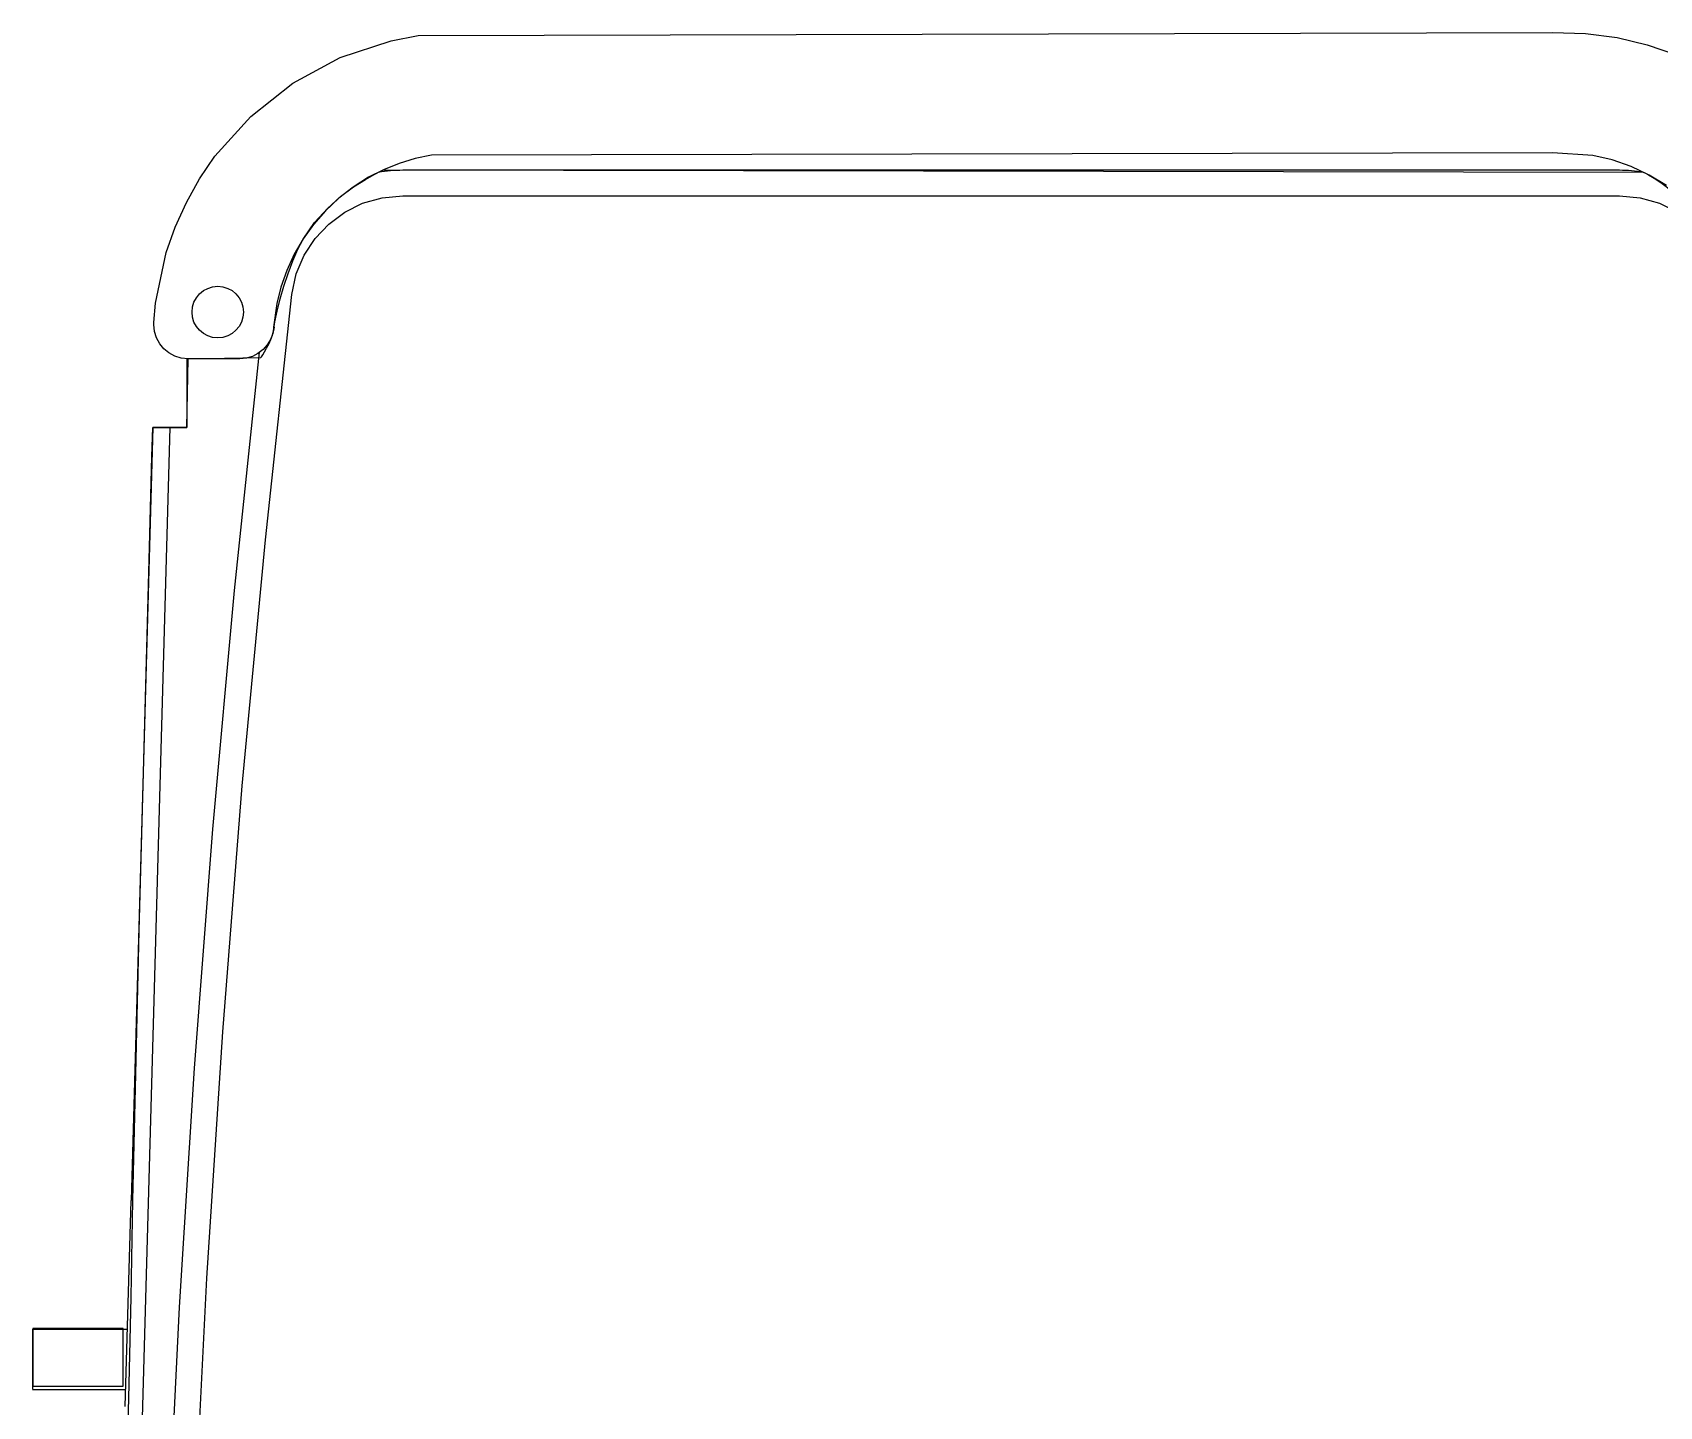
# Model space of a CAD drawing. Header units: metres. Extents: x 0 to 3575, y 0 to 842.
# Drawn here: x 2476.5 to 2577.1, y 667.9 to 752.8 of the extents above; entities that cross this region are included whole.
import ezdxf

# ---------------------------------------------------------------- set-up
doc = ezdxf.new("R2010")
doc.units = ezdxf.units.M
doc.layers.add('SCHEMATICS', color=7, linetype='Continuous')

msp = doc.modelspace()

# ---------------------------------------------------------------- linework, layer by layer
at = {"layer": 'SCHEMATICS', "color": 7}
for p, q in [((2498.69, 752.33), (2500.37, 752.65)), ((2498.69, 752.33), (2500.37, 752.65)), ((2500.37, 752.65), (2570.5, 752.84)), ((2500.37, 752.65), (2570.5, 752.84)), ((2570.5, 752.84), (2572.54, 752.79)), ((2570.5, 752.84), (2572.54, 752.79)), ((2572.54, 752.79), (2574.5, 752.53)), ((2572.54, 752.79), (2574.5, 752.53)), ((2574.5, 752.53), (2576.36, 752.08)), ((2574.5, 752.53), (2576.36, 752.08)), ((2495.54, 751.29), (2498.69, 752.33)), ((2495.54, 751.29), (2498.69, 752.33)), ((2576.36, 752.08), (2578.17, 751.46)), ((2576.36, 752.08), (2578.17, 751.46)), ((2492.62, 749.72), (2495.54, 751.29)), ((2492.62, 749.72), (2495.54, 751.29)), ((2490.01, 747.66), (2492.62, 749.72)), ((2490.01, 747.66), (2492.62, 749.72)), ((2487.8, 745.19), (2490.01, 747.66)), ((2487.8, 745.19), (2490.01, 747.66)), ((2486.85, 743.8), (2487.8, 745.19)), ((2486.85, 743.8), (2487.8, 745.19)), ((2499.18, 744.75), (2498.22, 744.36)), ((2499.18, 744.75), (2498.22, 744.36)), ((2500.17, 745.05), (2499.18, 744.75)), ((2500.17, 745.05), (2499.18, 744.75)), ((2501.19, 745.26), (2500.17, 745.05)), ((2501.19, 745.26), (2500.17, 745.05)), ((2570.51, 745.41), (2501.19, 745.26)), ((2570.5, 745.41), (2501.19, 745.26)), ((2572.99, 745.24), (2570.5, 745.41)), ((2572.99, 745.24), (2570.51, 745.41)), ((2574.19, 744.96), (2572.99, 745.24)), ((2574.19, 744.96), (2572.99, 745.24)), ((2575.36, 744.56), (2574.19, 744.96)), ((2575.36, 744.56), (2574.19, 744.96)), ((2576.49, 744.03), (2575.36, 744.56)), ((2576.49, 744.03), (2575.36, 744.56)), ((2486.03, 742.34), (2486.85, 743.8)), ((2486.03, 742.34), (2486.85, 743.8)), ((2497.3, 743.89), (2496.34, 743.28)), ((2497.3, 743.89), (2496.34, 743.28)), ((2498.22, 744.36), (2497.3, 743.89)), ((2498.22, 744.36), (2497.3, 743.89)), ((2498.22, 744.36), (2576.14, 744.21)), ((2499.42, 744.35), (2574.64, 744.35)), ((2577.56, 743.39), (2576.49, 744.03)), ((2577.56, 743.39), (2576.49, 744.03)), ((2495.45, 742.59), (2494.64, 741.82)), ((2495.45, 742.59), (2494.64, 741.82)), ((2496.34, 743.28), (2495.45, 742.59)), ((2496.34, 743.28), (2495.45, 742.59)), ((2499.42, 742.75), (2574.64, 742.75)), ((2485.34, 740.81), (2486.03, 742.34)), ((2485.34, 740.81), (2486.03, 742.34)), ((2494.64, 741.82), (2493.89, 740.97)), ((2494.64, 741.82), (2493.89, 740.97)), ((2484.79, 739.23), (2485.34, 740.81)), ((2484.79, 739.23), (2485.34, 740.81)), ((2493.89, 740.97), (2493.26, 740.08)), ((2493.89, 740.97), (2493.26, 740.08)), ((2493.26, 740.08), (2492.7, 739.13)), ((2493.26, 740.08), (2492.7, 739.13)), ((2484.13, 736.1), (2484.79, 739.23)), ((2484.13, 736.1), (2484.79, 739.23)), ((2492.7, 739.13), (2492.24, 738.13)), ((2492.7, 739.13), (2492.24, 738.13)), ((2492.24, 738.13), (2491.87, 737.09)), ((2492.24, 738.13), (2491.87, 737.09)), ((2491.87, 737.09), (2491.62, 736.08)), ((2491.87, 737.09), (2491.62, 736.08)), ((2484.02, 734.92), (2484.13, 736.1)), ((2484.02, 734.92), (2484.13, 736.1)), ((2491.62, 736.08), (2491.41, 734.62)), ((2491.62, 736.08), (2491.41, 734.62)), ((2491.41, 734.62), (2491.45, 734.62)), ((2491.41, 734.62), (2491.45, 734.62)), ((2486.07, 728.41), (2486.14, 732.66)), ((2486.07, 732.66), (2486.07, 728.41)), ((2486.14, 732.66), (2490.64, 732.75)), ((2489.33, 732.66), (2486.14, 732.66)), ((2489.33, 732.66), (2486.14, 732.66)), ((2490.55, 733.08), (2490.55, 733.07)), ((2485.01, 728.41), (2481.83, 614.76)), ((2483.95, 728.41), (2482.61, 680.62)), ((2483.95, 728.41), (2486.07, 728.41)), ((2485.01, 728.41), (2483.95, 728.41)), ((2486.07, 728.41), (2485.01, 728.41)), ((2482.25, 667.87), (2482.61, 680.62)), ((2476.52, 672.65), (2478.64, 672.65)), ((2476.52, 672.65), (2476.52, 668.94)), ((2478.64, 672.65), (2482.39, 672.65)), ((2476.52, 668.93), (2478.64, 668.93)), ((2478.64, 668.93), (2482.28, 668.93))]:
    msp.add_line(p, q, dxfattribs=at)
for points in [[(2493.26, 740.07), (2493.96, 741.09), (2494.75, 741.96), (2495.57, 742.7), (2496.37, 743.3), (2497.1, 743.76), (2497.68, 744.09), (2498.08, 744.29), (2498.22, 744.36)], [(2497.91, 744.21), (2498.1, 744.24), (2498.28, 744.27), (2498.47, 744.29), (2498.66, 744.31), (2498.85, 744.33), (2499.04, 744.34), (2499.23, 744.34), (2499.42, 744.35)], [(2574.64, 744.35), (2574.83, 744.34), (2575.02, 744.34), (2575.21, 744.33), (2575.39, 744.31), (2575.58, 744.29), (2575.77, 744.27), (2575.96, 744.24), (2576.14, 744.21)], [(2576.14, 744.21), (2576.22, 744.17), (2576.44, 744.05), (2576.8, 743.83), (2577.29, 743.51), (2577.88, 743.06), (2578.58, 742.47), (2579.38, 741.74), (2580.25, 740.84)], [(2492.56, 736.64), (2492.83, 737.91), (2493.31, 739.07), (2493.99, 740.11), (2494.83, 741), (2495.82, 741.74), (2496.93, 742.29), (2498.13, 742.63), (2499.42, 742.75)], [(2574.64, 742.75), (2575.92, 742.63), (2577.12, 742.29), (2578.23, 741.74), (2579.22, 741), (2580.06, 740.11), (2580.73, 739.07), (2581.21, 737.91), (2581.48, 736.64)], [(2491.41, 734.39), (2491.5, 734.95), (2491.64, 735.62), (2491.83, 736.37), (2492.06, 737.16), (2492.32, 737.95), (2492.61, 738.73), (2492.92, 739.44), (2493.26, 740.07)], [(2485.54, 614.76), (2485.65, 630.03), (2485.98, 645.3), (2486.53, 660.56), (2487.3, 675.8), (2488.29, 691.04), (2489.49, 706.26), (2490.92, 721.46), (2492.56, 736.64)], [(2486.38, 735.55), (2486.41, 735.87), (2486.5, 736.17), (2486.65, 736.44), (2486.84, 736.68), (2487.08, 736.88), (2487.35, 737.02), (2487.65, 737.12), (2487.97, 737.15)], [(2487.97, 737.15), (2488.29, 737.12), (2488.59, 737.02), (2488.86, 736.88), (2489.09, 736.68), (2489.29, 736.44), (2489.43, 736.17), (2489.53, 735.87), (2489.56, 735.55)], [(2487.97, 733.96), (2487.65, 733.99), (2487.35, 734.09), (2487.08, 734.23), (2486.84, 734.43), (2486.65, 734.66), (2486.5, 734.93), (2486.41, 735.23), (2486.38, 735.55)], [(2489.56, 735.55), (2489.53, 735.23), (2489.43, 734.93), (2489.29, 734.66), (2489.09, 734.43), (2488.86, 734.23), (2488.59, 734.09), (2488.29, 733.99), (2487.97, 733.96)], [(2484.01, 734.79), (2484.01, 734.8), (2484.01, 734.82), (2484.02, 734.84), (2484.02, 734.85), (2484.02, 734.87), (2484.02, 734.89), (2484.02, 734.9), (2484.02, 734.92)], [(2484.01, 734.79), (2484.01, 734.8), (2484.01, 734.82), (2484.01, 734.84), (2484.01, 734.85), (2484.02, 734.87), (2484.02, 734.89), (2484.02, 734.9), (2484.02, 734.92)], [(2486.14, 732.66), (2485.71, 732.71), (2485.31, 732.83), (2484.95, 733.03), (2484.64, 733.29), (2484.38, 733.6), (2484.18, 733.96), (2484.06, 734.36), (2484.01, 734.79)], [(2486.14, 732.66), (2485.71, 732.71), (2485.31, 732.83), (2484.95, 733.03), (2484.64, 733.29), (2484.38, 733.6), (2484.18, 733.96), (2484.06, 734.36), (2484.01, 734.79)], [(2491.45, 734.62), (2491.38, 734.22), (2491.24, 733.85), (2491.03, 733.52), (2490.77, 733.23), (2490.46, 732.99), (2490.12, 732.81), (2489.74, 732.7), (2489.33, 732.66)], [(2491.45, 734.62), (2491.38, 734.22), (2491.23, 733.85), (2491.03, 733.52), (2490.77, 733.23), (2490.46, 732.99), (2490.12, 732.81), (2489.73, 732.7), (2489.33, 732.66)], [(2490.64, 732.75), (2490.67, 732.79), (2490.75, 732.91), (2490.86, 733.09), (2490.99, 733.32), (2491.13, 733.57), (2491.26, 733.85), (2491.36, 734.13), (2491.41, 734.39)], [(2483.95, 614.76), (2484.05, 629.59), (2484.36, 644.4), (2484.88, 659.21), (2485.6, 674.01), (2486.53, 688.8), (2487.67, 703.58), (2489.01, 718.34), (2490.55, 733.08)], [(2482.61, 674.63), (2482.72, 680.62), (2482.9, 688.44), (2483.12, 697.28), (2483.35, 706.32), (2483.58, 714.77), (2483.77, 721.81), (2483.9, 726.63), (2483.95, 728.41)], [(2480.76, 614.76), (2480.84, 616.81), (2481.03, 622.32), (2481.3, 630.33), (2481.62, 639.9), (2481.94, 650.07), (2482.24, 659.88), (2482.48, 668.39), (2482.61, 674.63)], [(2476.54, 669.12), (2482.12, 669.12), (2482.12, 672.7), (2476.54, 672.7), (2476.54, 669.12)]]:
    msp.add_lwpolyline(points, dxfattribs=at)

doc.saveas('drawing.dxf')
